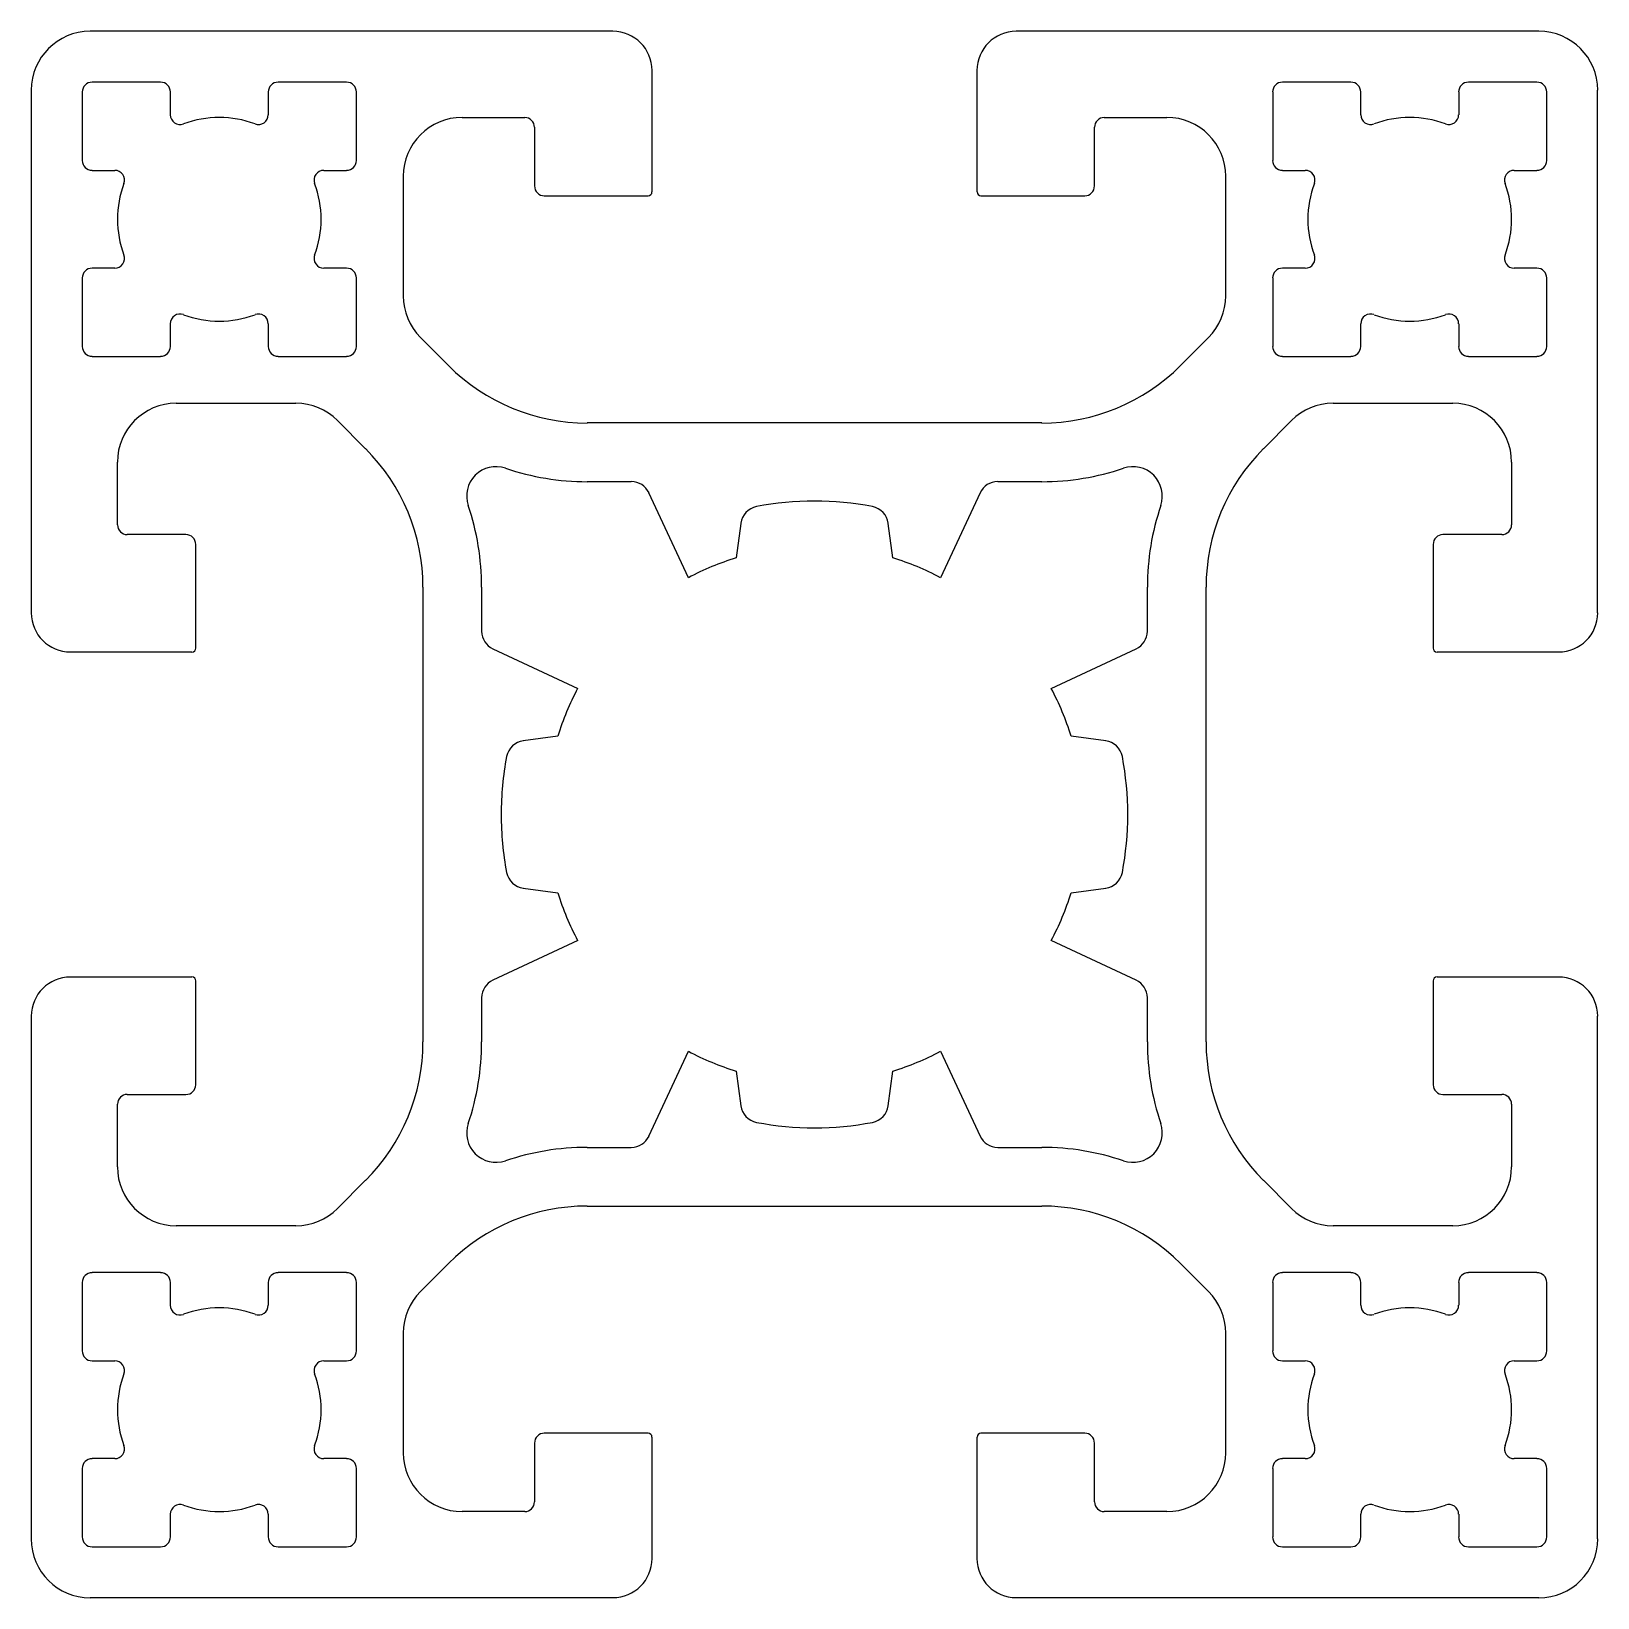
# Model space of a CAD drawing. Header units: inches. Extents: x 51129 to 52704, y 43799 to 45374.
import ezdxf

# ---------------------------------------------------------------- set-up
doc = ezdxf.new("R2010")
doc.units = ezdxf.units.IN
doc.header["$MEASUREMENT"] = 0

msp = doc.modelspace()

# ---------------------------------------------------------------- linework, layer by layer
at = {"color": 7, "linetype": 'Continuous', "lineweight": 25}
for p, q in [((51713.9, 45373.9), (51188.3, 45373.9)), ((52645, 45373.9), (52119.4, 45373.9)), ((51753.3, 45212.5), (51753.3, 45334.5)), ((52080, 45334.5), (52080, 45212.5)), ((51129.2, 45314.8), (51129.2, 44789.3)), ((51180.4, 45312.9), (51180.4, 45244)), ((51259.2, 45322.7), (51190.3, 45322.7)), ((51269, 45290), (51269, 45312.9)), ((51367.4, 45312.9), (51367.4, 45290)), ((51446.2, 45322.7), (51377.3, 45322.7)), ((51456, 45244), (51456, 45312.9)), ((52377.3, 45312.9), (52377.3, 45244)), ((52456, 45322.7), (52387.1, 45322.7)), ((52465.9, 45290), (52465.9, 45312.9)), ((52564.3, 45312.9), (52564.3, 45290)), ((52643, 45322.7), (52574.1, 45322.7)), ((52652.9, 45244), (52652.9, 45312.9)), ((52704, 44789.3), (52704, 45314.8)), ((51562.3, 45287.3), (51625.3, 45287.3)), ((51635.1, 45277.4), (51635.1, 45218.4)), ((52198.1, 45218.4), (52198.1, 45277.4)), ((52208, 45287.3), (52271, 45287.3)), ((51190.3, 45234.1), (51213.1, 45234.1)), ((51423.3, 45234.1), (51446.2, 45234.1)), ((52387.1, 45234.1), (52410, 45234.1)), ((52620.1, 45234.1), (52643, 45234.1)), ((51503.3, 45107.9), (51503.3, 45228.2)), ((52330, 45228.2), (52330, 45107.9)), ((51645, 45208.5), (51749.3, 45208.5)), ((52084, 45208.5), (52188.3, 45208.5)), ((51213.1, 45135.7), (51190.3, 45135.7)), ((51446.2, 45135.7), (51423.3, 45135.7)), ((52410, 45135.7), (52387.1, 45135.7)), ((52643, 45135.7), (52620.1, 45135.7)), ((51180.4, 45125.9), (51180.4, 45057)), ((51456, 45057), (51456, 45125.9)), ((52377.3, 45125.9), (52377.3, 45057)), ((52652.9, 45057), (52652.9, 45125.9)), ((51269, 45057), (51269, 45079.9)), ((51367.4, 45079.9), (51367.4, 45057)), ((52465.9, 45057), (52465.9, 45079.9)), ((52564.3, 45079.9), (52564.3, 45057)), ((51548.8, 45037.9), (51520.6, 45066.1)), ((52312.7, 45066.1), (52284.5, 45037.9)), ((51190.3, 45047.1), (51259.2, 45047.1)), ((51377.3, 45047.1), (51446.2, 45047.1)), ((52387.1, 45047.1), (52456, 45047.1)), ((52574.1, 45047.1), (52643, 45047.1)), ((51274.9, 44999.9), (51395.3, 44999.9)), ((52438, 44999.9), (52558.4, 44999.9)), ((51437, 44982.6), (51465.3, 44954.3)), ((52145.3, 44980.2), (51688, 44980.2)), ((52368, 44954.3), (52396.2, 44982.6)), ((51215.9, 44877.8), (51215.9, 44940.8)), ((52617.4, 44940.8), (52617.4, 44877.8)), ((51732.4, 44921.1), (51688, 44921.1)), ((52145.3, 44921.1), (52100.9, 44921.1)), ((51789.9, 44824.6), (51750.2, 44909.8)), ((52083.1, 44909.8), (52043.3, 44824.6)), ((51284.7, 44868), (51225.7, 44868)), ((51842.5, 44879.2), (51837.9, 44844.4)), ((51995.4, 44844.4), (51990.8, 44879.2)), ((52607.6, 44868), (52548.5, 44868)), ((51294.6, 44753.8), (51294.6, 44858.1)), ((52538.7, 44858.1), (52538.7, 44753.8)), ((51522.9, 44815.1), (51522.9, 44357.8)), ((51582, 44815.1), (51582, 44770.8)), ((52251.3, 44770.8), (52251.3, 44815.1)), ((52310.3, 44357.8), (52310.3, 44815.1)), ((51168.6, 44749.9), (51290.7, 44749.9)), ((51593.4, 44752.9), (51678.6, 44713.2)), ((52154.7, 44713.2), (52239.9, 44752.9)), ((52542.6, 44749.9), (52664.7, 44749.9)), ((51658.7, 44665.2), (51623.9, 44660.7)), ((52209.4, 44660.7), (52174.6, 44665.2)), ((51623.9, 44512.3), (51658.7, 44507.8)), ((52174.6, 44507.8), (52209.4, 44512.3)), ((51678.6, 44459.8), (51593.4, 44420)), ((52239.9, 44420), (52154.7, 44459.8)), ((51290.7, 44423.1), (51168.6, 44423.1)), ((51294.6, 44314.8), (51294.6, 44419.2)), ((52538.7, 44419.2), (52538.7, 44314.8)), ((52664.7, 44423.1), (52542.6, 44423.1)), ((51582, 44402.2), (51582, 44357.8)), ((52251.3, 44357.8), (52251.3, 44402.2)), ((51129.2, 44383.7), (51129.2, 43858.1)), ((52704, 43858.1), (52704, 44383.7)), ((51750.2, 44263.2), (51789.9, 44348.4)), ((52043.3, 44348.4), (52083.1, 44263.2)), ((51837.9, 44328.6), (51842.5, 44293.7)), ((51990.8, 44293.7), (51995.4, 44328.6)), ((51225.7, 44305), (51284.7, 44305)), ((52548.5, 44305), (52607.6, 44305)), ((51215.9, 44232.2), (51215.9, 44295.2)), ((52617.4, 44295.2), (52617.4, 44232.2)), ((51688, 44251.8), (51732.4, 44251.8)), ((52100.9, 44251.8), (52145.3, 44251.8)), ((51465.3, 44218.7), (51437, 44190.4)), ((52396.2, 44190.4), (52368, 44218.7)), ((51688, 44192.8), (52145.3, 44192.8)), ((51395.3, 44173.1), (51274.9, 44173.1)), ((52558.4, 44173.1), (52438, 44173.1)), ((51520.6, 44106.9), (51548.8, 44135.1)), ((52284.5, 44135.1), (52312.7, 44106.9)), ((51180.4, 44116), (51180.4, 44047.1)), ((51259.2, 44125.9), (51190.3, 44125.9)), ((51269, 44093.1), (51269, 44116)), ((51367.4, 44116), (51367.4, 44093.1)), ((51446.2, 44125.9), (51377.3, 44125.9)), ((51456, 44047.1), (51456, 44116)), ((52377.3, 44116), (52377.3, 44047.1)), ((52456, 44125.9), (52387.1, 44125.9)), ((52465.9, 44093.1), (52465.9, 44116)), ((52564.3, 44116), (52564.3, 44093.1)), ((52643, 44125.9), (52574.1, 44125.9)), ((52652.9, 44047.1), (52652.9, 44116)), ((51503.3, 43944.8), (51503.3, 44065.1)), ((52330, 44065.1), (52330, 43944.8)), ((51190.3, 44037.3), (51213.1, 44037.3)), ((51423.3, 44037.3), (51446.2, 44037.3)), ((52387.1, 44037.3), (52410, 44037.3)), ((52620.1, 44037.3), (52643, 44037.3)), ((51635.1, 43954.6), (51635.1, 43895.5)), ((51749.3, 43964.4), (51645, 43964.4)), ((51753.3, 43838.5), (51753.3, 43960.5)), ((52080, 43960.5), (52080, 43838.5)), ((52188.3, 43964.4), (52084, 43964.4)), ((52198.1, 43895.5), (52198.1, 43954.6)), ((51213.1, 43938.9), (51190.3, 43938.9)), ((51446.2, 43938.9), (51423.3, 43938.9)), ((52410, 43938.9), (52387.1, 43938.9)), ((52643, 43938.9), (52620.1, 43938.9)), ((51180.4, 43929), (51180.4, 43860.1)), ((51456, 43860.1), (51456, 43929)), ((52377.3, 43929), (52377.3, 43860.1)), ((52652.9, 43860.1), (52652.9, 43929)), ((51269, 43860.1), (51269, 43883)), ((51367.4, 43883), (51367.4, 43860.1)), ((51625.3, 43885.7), (51562.3, 43885.7)), ((52271, 43885.7), (52208, 43885.7)), ((52465.9, 43860.1), (52465.9, 43883)), ((52564.3, 43883), (52564.3, 43860.1)), ((51190.3, 43850.3), (51259.2, 43850.3)), ((51377.3, 43850.3), (51446.2, 43850.3)), ((52387.1, 43850.3), (52456, 43850.3)), ((52574.1, 43850.3), (52643, 43850.3)), ((51188.3, 43799.1), (51713.9, 43799.1)), ((52119.4, 43799.1), (52645, 43799.1))]:
    msp.add_line(p, q, dxfattribs=at)
for centre, radius, start, end in [((51188.3, 45314.8), 59.1, 90, 180), ((51713.9, 45334.5), 39.4, 360, 90), ((52119.4, 45334.5), 39.4, 90, 180), ((52645, 45314.8), 59.1, 360, 90), ((51190.3, 45312.9), 9.84, 90, 180), ((51259.2, 45312.9), 9.84, 0, 90), ((51377.3, 45312.9), 9.84, 90, 180), ((51446.2, 45312.9), 9.84, 0, 90), ((52387.1, 45312.9), 9.84, 90, 180), ((52456, 45312.9), 9.84, 360, 90), ((52574.1, 45312.9), 9.84, 90, 180), ((52643, 45312.9), 9.84, 360, 90), ((51278.8, 45290), 9.84, 180, 290.541), ((51318.2, 45184.9), 102.4, 69.459, 110.541), ((51357.6, 45290), 9.84, 249.459, 0), ((51562.3, 45228.2), 59.1, 90, 180), ((51625.3, 45277.4), 9.84, 0, 90), ((52208, 45277.4), 9.84, 90, 180), ((52271, 45228.2), 59.1, 360, 90), ((52475.7, 45290), 9.84, 180, 290.541), ((52515.1, 45184.9), 102.4, 69.459, 110.541), ((52554.4, 45290), 9.84, 249.459, 360), ((51190.3, 45244), 9.84, 180, 270), ((51213.1, 45224.3), 9.84, 339.459, 90), ((51423.3, 45224.3), 9.84, 90, 200.541), ((51446.2, 45244), 9.84, 270, 360), ((52387.1, 45244), 9.84, 180, 270), ((52410, 45224.3), 9.84, 339.459, 90), ((52620.1, 45224.3), 9.84, 90, 200.541), ((52643, 45244), 9.84, 270, 0), ((51318.2, 45184.9), 102.4, 159.459, 180), ((51318.2, 45184.9), 102.4, 339.459, 20.541), ((51645, 45218.4), 9.84, 180, 270), ((52188.3, 45218.4), 9.84, 270, 0), ((52515.1, 45184.9), 102.4, 159.459, 200.541), ((52515.1, 45184.9), 102.4, 339.459, 20.541), ((51749.3, 45212.5), 3.94, 270, 0), ((52084, 45212.5), 3.94, 180, 270), ((51318.2, 45184.9), 102.4, 180, 200.541), ((51190.3, 45125.9), 9.84, 90, 180), ((51213.1, 45145.6), 9.84, 270, 20.541), ((51423.3, 45145.6), 9.84, 159.459, 270), ((51446.2, 45125.9), 9.84, 360, 90), ((52387.1, 45125.9), 9.84, 90, 180), ((52410, 45145.6), 9.84, 270, 20.541), ((52620.1, 45145.6), 9.84, 159.459, 270), ((52643, 45125.9), 9.84, 0, 90), ((51562.3, 45107.9), 59.1, 180, 225), ((52271, 45107.9), 59.1, 315, 360), ((51278.8, 45079.9), 9.84, 69.459, 180), ((51318.2, 45184.9), 102.4, 249.459, 290.541), ((51357.6, 45079.9), 9.84, 360, 110.541), ((52475.7, 45079.9), 9.84, 69.459, 180), ((52515.1, 45184.9), 102.4, 249.459, 290.541), ((52554.4, 45079.9), 9.84, 360, 110.541), ((51190.3, 45057), 9.84, 180, 270), ((51259.2, 45057), 9.84, 270, 0), ((51377.3, 45057), 9.84, 180, 270), ((51446.2, 45057), 9.84, 270, 0), ((52387.1, 45057), 9.84, 180, 270), ((52456, 45057), 9.84, 270, 0), ((52574.1, 45057), 9.84, 180, 270), ((52643, 45057), 9.84, 270, 0), ((51688, 45177), 196.9, 225, 270), ((52145.3, 45177), 196.9, 270, 315), ((51274.9, 44940.8), 59.1, 90, 180), ((51395.3, 44940.8), 59.1, 45, 90), ((52438, 44940.8), 59.1, 90, 135), ((52558.4, 44940.8), 59.1, 0, 90), ((51326.1, 44815.1), 196.9, 0, 45), ((52507.2, 44815.1), 196.9, 135, 180), ((51596.4, 44906.7), 29.5, 71.2916, 198.7084), ((51688, 45177), 255.9, 251.2916, 270), ((52145.3, 45177), 255.9, 270, 288.7084), ((52236.8, 44906.7), 29.5, 341.2916, 108.7084), ((51732.4, 44901.5), 19.7, 25, 90), ((52100.9, 44901.5), 19.7, 90, 155), ((51916.6, 44586.5), 315, 79.336, 100.664), ((51326.1, 44815.1), 255.9, 0, 18.7084), ((51862, 44876.7), 19.7, 100.664, 172.5), ((51971.3, 44876.7), 19.7, 7.5, 79.336), ((52507.2, 44815.1), 255.9, 161.2916, 180), ((51225.7, 44877.8), 9.84, 180, 270), ((51284.7, 44858.1), 9.84, 0, 90), ((52548.5, 44858.1), 9.84, 90, 180), ((52607.6, 44877.8), 9.84, 270, 0), ((51916.6, 44586.5), 269.7, 106.976, 118.024), ((51916.6, 44586.5), 269.7, 61.976, 73.024), ((51168.6, 44789.3), 39.4, 180, 270), ((52664.7, 44789.3), 39.4, 270, 360), ((51601.7, 44770.8), 19.7, 180, 245), ((52231.6, 44770.8), 19.7, 295, 360), ((51290.7, 44753.8), 3.94, 270, 0), ((52542.6, 44753.8), 3.94, 180, 270), ((51916.6, 44586.5), 269.7, 151.976, 163.024), ((51916.6, 44586.5), 269.7, 16.976, 28.024), ((51626.5, 44641.1), 19.7, 97.5, 169.336), ((52206.8, 44641.1), 19.7, 10.664, 82.5), ((51916.6, 44586.5), 315, 169.336, 180), ((51916.6, 44586.5), 315, 349.336, 10.664), ((51916.6, 44586.5), 315, 180, 190.664), ((51626.5, 44531.9), 19.7, 190.664, 262.5), ((52206.8, 44531.9), 19.7, 277.5, 349.336), ((51916.6, 44586.5), 269.7, 196.976, 208.024), ((51916.6, 44586.5), 269.7, 331.976, 343.024), ((51168.6, 44383.7), 39.4, 90, 180), ((51290.7, 44419.2), 3.94, 360, 90), ((51601.7, 44402.2), 19.7, 115, 180), ((52231.6, 44402.2), 19.7, 0, 65), ((52542.6, 44419.2), 3.94, 90, 180), ((52664.7, 44383.7), 39.4, 0, 90), ((51326.1, 44357.8), 196.9, 315, 360), ((51326.1, 44357.8), 255.9, 341.2916, 0), ((51916.6, 44586.5), 269.7, 241.976, 253.024), ((51916.6, 44586.5), 269.7, 286.976, 298.024), ((52507.2, 44357.8), 255.9, 180, 198.7084), ((52507.2, 44357.8), 196.9, 180, 225), ((51225.7, 44295.2), 9.84, 90, 180), ((51284.7, 44314.8), 9.84, 270, 360), ((52548.5, 44314.8), 9.84, 180, 270), ((52607.6, 44295.2), 9.84, 360, 90), ((51862, 44296.3), 19.7, 187.5, 259.336), ((51971.3, 44296.3), 19.7, 280.664, 352.5), ((51596.4, 44266.3), 29.5, 161.2916, 288.7084), ((51916.6, 44586.5), 315, 259.336, 280.664), ((52236.8, 44266.3), 29.5, 251.2916, 18.7084), ((51732.4, 44271.5), 19.7, 270, 335), ((52100.9, 44271.5), 19.7, 205, 270), ((51688, 43995.9), 255.9, 90, 108.7084), ((52145.3, 43995.9), 255.9, 71.2916, 90), ((51274.9, 44232.2), 59.1, 180, 270), ((52558.4, 44232.2), 59.1, 270, 360), ((51395.3, 44232.2), 59.1, 270, 315), ((51688, 43995.9), 196.9, 90, 135), ((52145.3, 43995.9), 196.9, 45, 90), ((52438, 44232.2), 59.1, 225, 270), ((51190.3, 44116), 9.84, 90, 180), ((51259.2, 44116), 9.84, 360, 90), ((51377.3, 44116), 9.84, 90, 180), ((51446.2, 44116), 9.84, 0, 90), ((52387.1, 44116), 9.84, 90, 180), ((52456, 44116), 9.84, 360, 90), ((52574.1, 44116), 9.84, 90, 180), ((52643, 44116), 9.84, 0, 90), ((51562.3, 44065.1), 59.1, 135, 180), ((52271, 44065.1), 59.1, 360, 45), ((51278.8, 44093.1), 9.84, 180, 290.541), ((51318.2, 43988.1), 102.4, 69.459, 110.541), ((51357.6, 44093.1), 9.84, 249.459, 360), ((52475.7, 44093.1), 9.84, 180, 290.541), ((52515.1, 43988.1), 102.4, 69.459, 110.541), ((52554.4, 44093.1), 9.84, 249.459, 360), ((51190.3, 44047.1), 9.84, 180, 270), ((51213.1, 44027.4), 9.84, 339.459, 90), ((51423.3, 44027.4), 9.84, 90, 200.541), ((51446.2, 44047.1), 9.84, 270, 0), ((52387.1, 44047.1), 9.84, 180, 270), ((52410, 44027.4), 9.84, 339.459, 90), ((52620.1, 44027.4), 9.84, 90, 200.541), ((52643, 44047.1), 9.84, 270, 360), ((51318.2, 43988.1), 102.4, 159.459, 180), ((51318.2, 43988.1), 102.4, 339.459, 20.541), ((52515.1, 43988.1), 102.4, 159.459, 200.541), ((52515.1, 43988.1), 102.4, 339.459, 20.541), ((51318.2, 43988.1), 102.4, 180, 200.541), ((51645, 43954.6), 9.84, 90, 180), ((51749.3, 43960.5), 3.94, 360, 90), ((52084, 43960.5), 3.94, 90, 180), ((52188.3, 43954.6), 9.84, 360, 90), ((51190.3, 43929), 9.84, 90, 180), ((51213.1, 43948.7), 9.84, 270, 20.541), ((51423.3, 43948.7), 9.84, 159.459, 270), ((51446.2, 43929), 9.84, 0, 90), ((51562.3, 43944.8), 59.1, 180, 270), ((52271, 43944.8), 59.1, 270, 0), ((52387.1, 43929), 9.84, 90, 180), ((52410, 43948.7), 9.84, 270, 20.541), ((52620.1, 43948.7), 9.84, 159.459, 270), ((52643, 43929), 9.84, 360, 90), ((51278.8, 43883), 9.84, 69.459, 180), ((51318.2, 43988.1), 102.4, 249.459, 290.541), ((51357.6, 43883), 9.84, 0, 110.541), ((51625.3, 43895.5), 9.84, 270, 0), ((52208, 43895.5), 9.84, 180, 270), ((52475.7, 43883), 9.84, 69.459, 180), ((52515.1, 43988.1), 102.4, 249.459, 290.541), ((52554.4, 43883), 9.84, 0, 110.541), ((51190.3, 43860.1), 9.84, 180, 270), ((51259.2, 43860.1), 9.84, 270, 360), ((51377.3, 43860.1), 9.84, 180, 270), ((51446.2, 43860.1), 9.84, 270, 0), ((52387.1, 43860.1), 9.84, 180, 270), ((52456, 43860.1), 9.84, 270, 360), ((52574.1, 43860.1), 9.84, 180, 270), ((52643, 43860.1), 9.84, 270, 360), ((51188.3, 43858.1), 59.1, 180, 270), ((52645, 43858.1), 59.1, 270, 360), ((51713.9, 43838.5), 39.4, 270, 0), ((52119.4, 43838.5), 39.4, 180, 270)]:
    msp.add_arc(centre, radius, start, end, dxfattribs=at)

doc.saveas('drawing.dxf')
